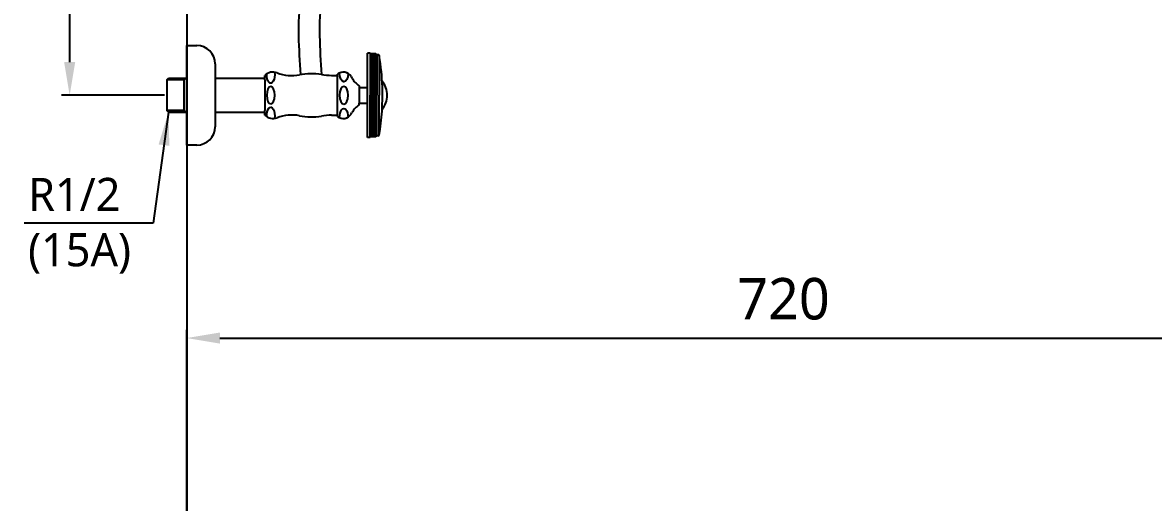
# Model space of a CAD drawing. Extents: x 1268 to 7307, y -579 to 1973.
# Drawn here: x 1309 to 1991, y 697 to 986 of the extents above; entities that cross this region are included whole.
import ezdxf

# ---------------------------------------------------------------- set-up
doc = ezdxf.new("R2010")
doc.units = 0
doc.header["$LTSCALE"] = 20
doc.header["$MEASUREMENT"] = 0
doc.layers.get('0').update_dxf_attribs({"linetype": 'CONTINUOUS'})
doc.layers.get('DEFPOINTS').update_dxf_attribs({"linetype": 'CONTINUOUS'})
for name, color, linetype in [('2', 2, 'CONTINUOUS'), ('4', 4, 'CONTINUOUS'), ('6', 6, 'CONTINUOUS')]:
    doc.layers.add(name, color=color, linetype=linetype)
doc.styles.add('ROMANS', font='NanumGothic.ttf', dxfattribs={"height": 10.144927})
doc.styles.get("Standard").update_dxf_attribs({"font": 'NanumGothic.ttf'})
doc.dimstyles.get("Standard").update_dxf_attribs({"dimtxt": 2.7, "dimasz": 2.5, "dimexe": 1.5, "dimexo": 1.5, "dimgap": 1.5, "dimtad": 1, "dimdec": 0, "dimlfac": 10, "dimzin": 0, "dimdsep": 46, "dimtxsty": 'Standard', "dimcen": 0, "dimclrt": 2, "dimadec": 0, "dimazin": 0, "dimtfac": 1, "dimtdec": 0, "dimtmove": 0, "dimatfit": 3, "dimfxl": 0, "dimtolj": 1, "dimtzin": 0, "dimarcsym": 0})

# ---------------------------------------------------------------- blocks, each defined once
blk = doc.blocks.new('*D38')
at = {"color": 3, "lineweight": -2}
for p, q in [((1407.54, 547.87), (1407.54, 801.09)), ((2127.54, 570.65), (2127.54, 801.09)), ((1427.54, 796.09), (2107.54, 796.09))]:
    blk.add_line(p, q, dxfattribs=at)
at = {"color": 3}
for points in [[(1427.54, 799.42), (1427.54, 792.76), (1407.54, 796.09)], [(2107.54, 799.42), (2107.54, 792.76), (2127.54, 796.09)]]:
    blk.add_solid(points, dxfattribs=at)
at = {"layer": 'DEFPOINTS', "color": 0}
for p in [(2127.54, 796.09), (2127.54, 569.15), (1407.54, 546.37)]:
    blk.add_point(p, dxfattribs=at)
at = {"color": 2, "insert": (1767.54, 819.64), "char_height": 25, "attachment_point": 5}
blk.add_mtext('\\A1;720', dxfattribs=at)
blk = doc.blocks.new('*D40')
at = {"color": 3, "lineweight": -2}
for p, q in [((1408, 1192.47), (1331.93, 1192.47)), ((1336.93, 1172.47), (1336.93, 1091.08)), ((1336.93, 962.47), (1336.93, 1043.86)), ((1394.16, 942.47), (1331.93, 942.47))]:
    blk.add_line(p, q, dxfattribs=at)
at = {"color": 3}
for points in [[(1333.6, 1172.47), (1340.26, 1172.47), (1336.93, 1192.47)], [(1333.6, 962.47), (1340.26, 962.47), (1336.93, 942.47)]]:
    blk.add_solid(points, dxfattribs=at)
at = {"layer": 'DEFPOINTS', "color": 0}
for p in [(1409.5, 1192.47), (1336.93, 942.47), (1395.66, 942.47)]:
    blk.add_point(p, dxfattribs=at)
at = {"color": 2, "insert": (1336.93, 1067.47), "char_height": 25, "attachment_point": 5}
blk.add_mtext('\\A1;250', dxfattribs=at)

msp = doc.modelspace()

# ---------------------------------------------------------------- linework, layer by layer
at = {"layer": '4'}
for p, q in [((1407.54, 972.47), (1413.54, 972.47)), ((1407.54, 912.47), (1407.54, 972.47)), ((1518.16, 967.97), (1516.66, 967.97)), ((1516.66, 966.97), (1516.66, 967.97)), ((1516.66, 942.47), (1516.66, 966.97)), ((1518.16, 967.77), (1518.16, 967.97)), ((1518.16, 967.77), (1518.16, 942.47)), ((1521.66, 967.06), (1518.16, 967.06)), ((1521.66, 966.06), (1518.16, 966.06)), ((1521.66, 965.06), (1518.16, 965.06)), ((1521.66, 964.06), (1518.16, 964.06)), ((1521.66, 963.06), (1518.16, 963.06)), ((1521.66, 962.06), (1518.16, 962.06)), ((1521.66, 967.47), (1518.46, 967.47)), ((1522.16, 966.97), (1521.66, 967.47)), ((1521.66, 967.47), (1521.66, 942.47)), ((1522.99, 966.97), (1522.16, 966.97)), ((1522.16, 966.97), (1522.16, 942.47)), ((1523.58, 966.47), (1523.58, 942.47)), ((1424.66, 961.47), (1424.66, 923.47)), ((1498.58, 954.47), (1498.58, 955.19)), ((1521.66, 961.06), (1518.16, 961.06)), ((1521.66, 960.06), (1518.16, 960.06)), ((1521.66, 959.06), (1518.16, 959.06)), ((1521.66, 958.06), (1518.16, 958.06)), ((1521.66, 957.06), (1518.16, 957.06)), ((1521.66, 956.06), (1518.16, 956.06)), ((1521.66, 955.06), (1518.16, 955.06)), ((1395.54, 951.72), (1396.54, 952.72)), ((1406.04, 951.72), (1395.54, 951.72)), ((1395.66, 933.22), (1395.66, 951.72)), ((1396.54, 952.72), (1407.54, 952.72)), ((1406.04, 932.22), (1406.04, 952.72)), ((1406.04, 951.72), (1407.04, 952.72)), ((1407.54, 952.1), (1407.54, 932.84)), ((1424.66, 952.72), (1454.66, 952.72)), ((1454.66, 951.72), (1454.66, 954.47)), ((1454.66, 951.72), (1454.66, 933.22)), ((1494.95, 954.5), (1498.58, 954.5)), ((1497.66, 954.47), (1498.58, 954.47)), ((1498.58, 930.47), (1498.58, 954.47)), ((1506.69, 953.79), (1507.24, 952.83)), ((1511.58, 948.2), (1511.58, 947.22)), ((1521.66, 954.06), (1518.16, 954.06)), ((1521.66, 953.06), (1518.16, 953.06)), ((1521.66, 952.06), (1518.16, 952.06)), ((1521.66, 951.06), (1518.16, 951.06)), ((1521.66, 950.06), (1518.16, 950.06)), ((1521.66, 949.06), (1518.16, 949.06)), ((1511.58, 947.22), (1511.58, 937.72)), ((1511.58, 947.22), (1516.66, 947.22)), ((1516.66, 916.97), (1516.66, 942.47)), ((1521.66, 948.06), (1518.16, 948.06)), ((1521.66, 947.06), (1518.16, 947.06)), ((1521.66, 946.06), (1518.16, 946.06)), ((1521.66, 945.06), (1518.16, 945.06)), ((1521.66, 944.06), (1518.16, 944.06)), ((1521.66, 943.06), (1518.16, 943.06)), ((1518.16, 917.17), (1518.16, 942.47)), ((1521.66, 941.88), (1518.16, 941.88)), ((1521.66, 917.47), (1521.66, 942.47)), ((1522.16, 917.97), (1522.16, 942.47)), ((1523.58, 918.47), (1523.58, 942.47)), ((1511.58, 937.72), (1516.66, 937.72)), ((1511.58, 936.74), (1511.58, 937.72)), ((1521.66, 940.88), (1518.16, 940.88)), ((1521.66, 939.88), (1518.16, 939.88)), ((1521.66, 938.88), (1518.16, 938.88)), ((1521.66, 937.88), (1518.16, 937.88)), ((1521.66, 936.88), (1518.16, 936.88)), ((1521.66, 935.88), (1518.16, 935.88)), ((1521.66, 934.88), (1518.16, 934.88)), ((1396.54, 932.22), (1395.54, 933.22)), ((1406.04, 933.22), (1395.54, 933.22)), ((1396.54, 932.22), (1407.54, 932.22)), ((1407.04, 932.22), (1406.04, 933.22)), ((1424.66, 932.22), (1454.66, 932.22)), ((1454.66, 930.47), (1454.66, 933.22)), ((1454.66, 932.22), (1454.66, 932.04)), ((1454.66, 930.47), (1454.66, 932.04)), ((1494.95, 930.47), (1498.58, 930.47)), ((1498.58, 929.75), (1498.58, 930.47)), ((1506.69, 931.15), (1507.24, 932.1)), ((1521.66, 933.88), (1518.16, 933.88)), ((1521.66, 932.88), (1518.16, 932.88)), ((1521.66, 931.88), (1518.16, 931.88)), ((1521.66, 930.88), (1518.16, 930.88)), ((1521.66, 929.88), (1518.16, 929.88)), ((1521.66, 928.88), (1518.16, 928.88)), ((1521.66, 927.88), (1518.16, 927.88)), ((1521.66, 926.88), (1518.16, 926.88)), ((1521.66, 925.88), (1518.16, 925.88)), ((1521.66, 924.91), (1518.16, 924.91)), ((1521.66, 923.91), (1518.16, 923.91)), ((1521.66, 922.91), (1518.16, 922.91)), ((1521.66, 921.91), (1518.16, 921.91)), ((1521.66, 920.91), (1518.16, 920.91)), ((1518.16, 917), (1516.66, 917)), ((1521.66, 919.91), (1518.16, 919.91)), ((1521.66, 918.91), (1518.16, 918.91)), ((1521.66, 917.91), (1518.16, 917.91)), ((1518.16, 917.2), (1518.16, 917)), ((1521.66, 917.5), (1518.46, 917.5)), ((1522.16, 918), (1521.66, 917.5)), ((1522.99, 918), (1522.16, 918)), ((1413.54, 912.47), (1407.54, 912.47))]:
    msp.add_line(p, q, dxfattribs=at)
for centre, radius, start, end in [((1413.54, 961.47), 11, 89.35263, 90), ((1413.66, 961.47), 11, 0, 90), ((1518.46, 967.77), 0.3, 180, 270), ((1522.99, 966.27), 0.7, 9.49341, 90), ((1380.66, 942.47), 145, 1.94314, 9.49341), ((1459.57, 949.48), 7, 69.03386, 134.51294), ((1470.96, 979.23), 24.83, 249.03386, 280.73728), ((1482.66, 917.5), 38, 80.69517, 100.73727), ((1502.05, 951.11), 5.36, 30, 130.43057), ((1494.95, 992.5), 38, 260.69518, 270), ((1519.37, 959.83), 14, 210, 236.19018), ((1514.41, 942.42), 14, 0.24727, 38.21407), ((1380.66, 942.47), 145, 350.50659, 1.94314), ((1514.41, 942.54), 14, 321.78593, 359.75273), ((1519.37, 925.1), 14, 123.80982, 150), ((1459.57, 935.46), 7, 225.5, 290.96614), ((1470.96, 905.74), 24.83, 79.26272, 110.96614), ((1482.66, 967.47), 38, 259.26273, 279.30483), ((1494.95, 892.47), 38, 90, 99.30482), ((1502.05, 933.83), 5.36, 229.56943, 330), ((1413.66, 923.47), 11, 270, 0), ((1518.46, 917.2), 0.3, 90, 180), ((1522.99, 918.7), 0.7, 270, 350.50659), ((1413.54, 923.47), 11, 270, 270.64737)]:
    msp.add_arc(centre, radius, start, end, dxfattribs=at)
at = {"layer": '4', "extrusion": (0, 0, -1)}
for centre, major_axis, ratio, start_param, end_param in [((1458.22, 954.97), (0, -5.22), 0.46009, 4.433611, 7.934688), ((1502.34, 956.06), (0, -5.4), 0.478204, 4.79078, 7.834251), ((1458.22, 930.06), (0, -5.22), 0.46009, 1.472186, 5.009627), ((1502.34, 929.15), (0, -5.4), 0.478204, 1.540108, 4.68362)]:
    msp.add_ellipse(centre, major_axis=major_axis, ratio=ratio, start_param=start_param, end_param=end_param, dxfattribs=at)
for centre, major_axis, ratio in [((1458.22, 942.47), (0, -5.22), 0.46009), ((1502.34, 942.47), (0, -5.4), 0.478204)]:
    msp.add_ellipse(centre, major_axis=major_axis, ratio=ratio, dxfattribs=at)
at = {"layer": '4'}
for points, knots in [([(1476.31, 954.97), (1475.32, 970.54), (1473.77, 994.87), (1479.48, 1018.04), (1482.11, 1026.28)], [0, 0, 0, 0, 46.247919, 72.239421, 72.239421, 72.239421, 72.239421]), ([(1489.01, 954.97), (1488.02, 970.54), (1486.63, 992.39), (1491.09, 1013.3), (1492.72, 1019.25)], [0, 0, 0, 0, 46.247919, 64.873017, 64.873017, 64.873017, 64.873017])]:
    msp.add_open_spline(points, degree=3, knots=knots, dxfattribs=at)
at = {"layer": '6'}
msp.add_lwpolyline([(2589.07, 1717.5), (1407.54, 1717.5), (1407.54, -207.53)], dxfattribs=at)

# ---------------------------------------------------------------- texts
at = {"layer": '2', "insert": (1311.85, 863.82), "char_height": 20, "attachment_point": 4, "style": 'ROMANS'}
msp.add_mtext('R1/2\\P(15A)', dxfattribs=at)

# ---------------------------------------------------------------- dimensions: what is measured, and where the dimension line sits
dim = msp.add_linear_dim(base=(1336.93, 942.47), p1=(1409.5, 1192.47), p2=(1395.66, 942.47), angle=90, dimstyle='Standard', override={"dimtxt": 25, "dimasz": 20, "dimexe": 5, "dimgap": 10, "dimtih": 1, "dimtoh": 1, "dimlfac": 1, "dimzin": 12, "dimclrd": 3, "dimclre": 3, "dimazin": 2, "dimarcsym": 1})
dim.commit()
dim.dimension.update_dxf_attribs({"geometry": '*D40', "text_midpoint": (1336.93, 1067.47)})
dim = msp.add_linear_dim(base=(2127.54, 796.09), p1=(1407.54, 546.37), p2=(2127.54, 569.15), dimstyle='Standard', override={"dimtxt": 25, "dimasz": 20, "dimexe": 5, "dimgap": 10, "dimtih": 1, "dimtoh": 1, "dimlfac": 1, "dimzin": 12, "dimclrd": 3, "dimclre": 3, "dimazin": 2, "dimarcsym": 1})
dim.commit()
dim.dimension.update_dxf_attribs({"geometry": '*D38', "text_midpoint": (1767.54, 796.09), "dimtype": 160})

# ---------------------------------------------------------------- leaders
msp.add_leader([(1396.54, 932.22), (1387.34, 865.35), (1309.44, 865.35)], dimstyle='Standard', override={"dimtxt": 20, "dimasz": 20, "dimexe": 5, "dimgap": 10, "dimtad": 0, "dimlfac": 1, "dimzin": 12, "dimclrd": 3, "dimclre": 3, "dimazin": 2, "dimarcsym": 1})

doc.saveas('drawing.dxf')
